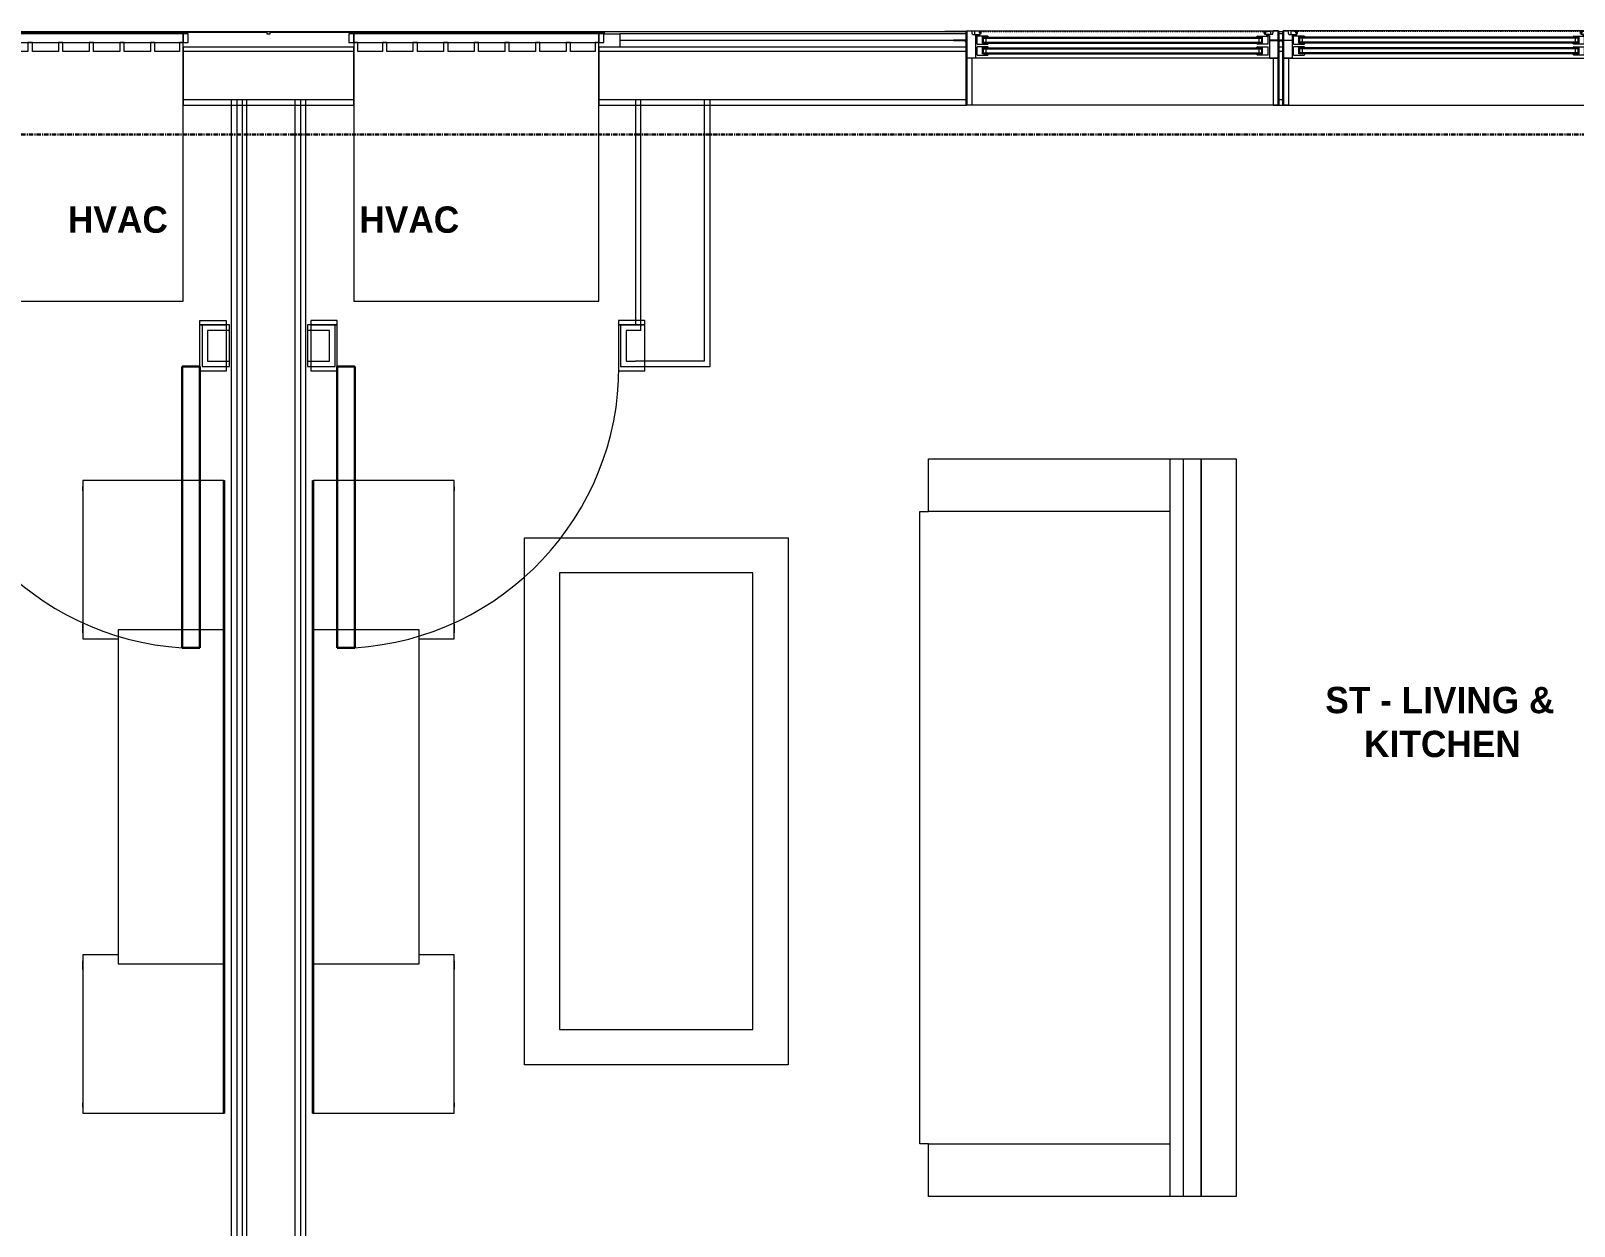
# Model space of a CAD drawing. Header units: inches. Extents: x -4093 to -1777, y 9773 to 12264.
# Drawn here: x -2741.8 to -2566.1, y 10714.9 to 10851 of the extents above; entities that cross this region are included whole.
import ezdxf

# ---------------------------------------------------------------- set-up
doc = ezdxf.new("R2010")
doc.units = ezdxf.units.IN
doc.header["$MEASUREMENT"] = 0
doc.linetypes.add('Dash', pattern=[0.25, 0.125, -0.125])
doc.linetypes.add('Grid Line 1_2_', pattern=[0.875, 0.5, -0.125, 0.125, -0.125])
for name, color, linetype, lineweight in [('0-1', 7, 'Continuous', 5), ('0-2', 7, 'Continuous', 9), ('A-AREA-IDEN', 2, 'Continuous', 9), ('A-DETL-GENF', 92, 'Continuous', 18), ('A-DETL-GENF-HDLN', 1, 'Dash', 9), ('A-DOOR-1', 7, 'Continuous', 9), ('A-DOOR-2', 10, 'Continuous', 30), ('A-GENM', 5, 'Continuous', 9), ('A-GLAZ', 151, 'Continuous', 18), ('A-GLAZ-1', 151, 'Continuous', 9), ('A-GLAZ-2', 151, 'Continuous', 30), ('A-WALL', 113, 'Continuous', 18), ('A-WALL-1', 7, 'Continuous', 9), ('A-WALL-2', 250, 'Continuous', 18), ('A-WALL-3', 113, 'Continuous', 9), ('I-FURN', 30, 'Continuous', 9), ('I-FURN-1', 7, 'Continuous', 9), ('I-WALL-1', 7, 'Continuous', 9), ('S-GRID-1', 1, 'Grid Line 1_2_', 30)]:
    doc.layers.add(name, color=color, linetype=linetype, lineweight=lineweight)
doc.styles.add('Century Gothic_B', font='GOTHICB.TTF', dxfattribs={"height": 3})

# ---------------------------------------------------------------- blocks, each defined once
blk = doc.blocks.new('Entertainment_Center_14771 - Entertainment_Center_14771-1352616-BACKGROUND - 2ND FLOOR')
at = {"layer": 'I-FURN-1'}
for p, q in [((-36, 6.12), (-19, 6.12)), ((-36, 6), (-36, 6.12)), ((-19, 6), (-36, 6)), ((-19, 6), (-36, 6)), ((-36, 6), (-36, -10)), ((-19, 6.12), (19, 6.12)), ((-19, 6), (-19, 6.12)), ((19, 6), (-19, 6)), ((19, 6), (-19, 6)), ((-19, 6), (-19, -6)), ((19, 6.12), (36, 6.12)), ((19, 6.12), (19, 6)), ((36, 6), (19, 6)), ((19, -6), (19, 6)), ((36, 6), (19, 6)), ((36, 6), (36, 6.12)), ((36, -10), (36, 6)), ((-19, -6), (19, -6)), ((-18, -10), (-18, -6)), ((18, -6), (18, -10)), ((-36, -10), (-18, -10)), ((-35.34, -10), (-35.34, -10.03)), ((-35.34, -10.03), (-34.85, -10.03)), ((-34.85, -10.03), (-34.85, -10)), ((-19.66, -10), (-19.66, -10.03)), ((-19.66, -10.03), (-18.66, -10.03)), ((-18.66, -10.03), (-18.66, -10)), ((18, -10), (36, -10)), ((18.66, -10), (18.66, -10.03)), ((18.66, -10.03), (19.66, -10.03)), ((19.66, -10.03), (19.66, -10)), ((34.85, -10), (34.85, -10.03)), ((34.85, -10.03), (35.34, -10.03)), ((35.34, -10.03), (35.34, -10))]:
    blk.add_line(p, q, dxfattribs=at)
blk = doc.blocks.new('SWING - SINGLE - FLUSH - SWING - 32_ x 80_ - WITH ACOUSTICAL SEAL-4346081-BACKGROUND - 2ND FLOOR')
at = {"layer": 'A-DOOR-1'}
for p, q in [((-19, 2.37), (-19, 2.87)), ((-19, 2.87), (-16, 2.87)), ((-19, 2.37), (-16, 2.37)), ((-19, -2.88), (-19, 2.37)), ((-16, 2.37), (-19, 2.37)), ((-16, 2.87), (-16, 2.37)), ((-16, 2.37), (-16, -2.88)), ((16, 2.37), (16, 2.87)), ((16, 2.87), (19, 2.87)), ((16, 2.37), (19, 2.37)), ((16, -2.88), (16, 2.37)), ((19, 2.37), (16, 2.37)), ((19, 2.87), (19, 2.37)), ((19, 2.37), (19, -2.88)), ((-16, -2.88), (-19, -2.88)), ((19, -2.88), (16, -2.88))]:
    blk.add_line(p, q, dxfattribs=at)
blk.add_arc((16, -2.38), 32.07, 180, 266.4241, dxfattribs=at)
at = {"layer": 'A-DOOR-2'}
for p, q in [((14, -2.38), (14, -34.38)), ((16, -2.38), (14, -2.38)), ((16, -2.38), (16, -34.38)), ((16, -34.38), (14, -34.38))]:
    blk.add_line(p, q, dxfattribs=at)
blk = doc.blocks.new('Entertainment_Center_14771 - Entertainment_Center_14771-3403083-BACKGROUND - 2ND FLOOR')
at = {"layer": 'I-FURN-1'}
for p, q in [((-18, 10), (-36, 10)), ((-36, 10), (-36, -6)), ((-34.85, 10.03), (-35.34, 10.03)), ((-35.34, 10.03), (-35.34, 10)), ((-34.85, 10), (-34.85, 10.03)), ((-18.66, 10.03), (-19.66, 10.03)), ((-19.66, 10.03), (-19.66, 10)), ((-18.66, 10), (-18.66, 10.03)), ((-18, 6), (-18, 10)), ((36, 10), (18, 10)), ((18, 10), (18, 6)), ((18.66, 10.03), (18.66, 10)), ((19.66, 10.03), (18.66, 10.03)), ((19.66, 10), (19.66, 10.03)), ((35.34, 10.03), (34.85, 10.03)), ((34.85, 10.03), (34.85, 10)), ((35.34, 10), (35.34, 10.03)), ((36, -6), (36, 10)), ((19, 6), (-19, 6)), ((-19, 6), (-19, -6)), ((19, -6), (19, 6)), ((-36, -6), (-19, -6)), ((-36, -6.13), (-36, -6)), ((-36, -6), (-19, -6)), ((-19, -6.13), (-36, -6.13)), ((-19, -6), (19, -6)), ((-19, -6.13), (-19, -6)), ((-19, -6), (19, -6)), ((19, -6.13), (-19, -6.13)), ((19, -6), (36, -6)), ((19, -6), (19, -6.13)), ((19, -6), (36, -6)), ((36, -6.13), (19, -6.13)), ((36, -6.13), (36, -6))]:
    blk.add_line(p, q, dxfattribs=at)
blk = doc.blocks.new('Couch-Both_Arms-Generic - 1-1372852-BACKGROUND - 2ND FLOOR')
at = {"layer": 'I-FURN'}
for p, q in [((-36, 18.5), (36, 18.5)), ((-36, 17.5), (-36, 18.5)), ((36, 18.5), (36, 17.5)), ((-42, 17.5), (-36, 17.5)), ((-42, -10), (-42, 17.5)), ((-36, 17.5), (-36, -10)), ((36, 17.5), (42, 17.5)), ((36, -10), (36, 17.5)), ((42, 17.5), (42, -10)), ((-42, -10), (42, -10)), ((-42, -13.5), (-42, -10)), ((42, -10), (42, -13.5)), ((-42, -11.5), (42, -11.5)), ((-42, -13.5), (42, -13.5)), ((42, -13.5), (-42, -13.5))]:
    blk.add_line(p, q, dxfattribs=at)
at = {"layer": 'I-FURN-1'}
for p, q in [((-42, -17.5), (-42, -13.5)), ((42, -13.5), (42, -17.5)), ((42, -17.5), (-42, -17.5))]:
    blk.add_line(p, q, dxfattribs=at)
blk = doc.blocks.new('Table-Coffee - one-1372853-BACKGROUND - 2ND FLOOR')
at = {"layer": 'I-FURN-1'}
for p, q in [((-29.28, 11.25), (30.72, 11.25)), ((-29.28, -18.75), (-29.28, 11.25)), ((30.72, 11.25), (30.72, -18.75)), ((26.72, 7.25), (-25.28, 7.25)), ((-25.28, 7.25), (-25.28, -14.75)), ((26.72, -14.75), (26.72, 7.25)), ((-25.28, -14.75), (26.72, -14.75)), ((30.72, -18.75), (-29.28, -18.75))]:
    blk.add_line(p, q, dxfattribs=at)
blk = doc.blocks.new('SWING - SINGLE - FLUSH - SWING - 32_ x 80_ - WITH ACOUSTICAL SEAL-4346071-BACKGROUND - 2ND FLOOR')
at = {"layer": 'A-DOOR-1'}
for p, q in [((-16, 2.87), (-19, 2.87)), ((-19, 2.87), (-19, -2.38)), ((-16, -2.38), (-16, 2.87)), ((19, 2.87), (16, 2.87)), ((16, 2.87), (16, -2.38)), ((19, -2.38), (19, 2.87)), ((-19, -2.38), (-16, -2.38)), ((-16, -2.38), (-19, -2.38)), ((-19, -2.38), (-19, -2.88)), ((-19, -2.88), (-16, -2.88)), ((-16, -2.88), (-16, -2.38)), ((16, -2.38), (19, -2.38)), ((19, -2.38), (16, -2.38)), ((16, -2.38), (16, -2.88)), ((16, -2.88), (19, -2.88)), ((19, -2.88), (19, -2.38))]:
    blk.add_line(p, q, dxfattribs=at)
blk.add_arc((16, 2.37), 32.07, 93.5759, 180, dxfattribs=at)
at = {"layer": 'A-DOOR-2'}
for p, q in [((14, 2.37), (14, 34.38)), ((16, 34.38), (14, 34.38)), ((16, 2.37), (16, 34.38)), ((16, 2.37), (14, 2.37))]:
    blk.add_line(p, q, dxfattribs=at)
blk = doc.blocks.new('CTR - 1st Phase - Unit Layouts_rvt-1-BACKGROUND - 2ND FLOOR')
at = {"layer": 'A-WALL-1'}
for p, q in [((-2719.16, 10817.51), (-2722.29, 10817.51)), ((-2722.29, 10817.51), (-2722.29, 10812.76)), ((-2719.16, 10812.76), (-2719.16, 10817.51)), ((-2707.16, 10817.51), (-2710.29, 10817.51)), ((-2710.29, 10817.51), (-2710.29, 10812.76)), ((-2707.16, 10812.76), (-2707.16, 10817.51)), ((-2672.97, 10817.51), (-2674.66, 10817.51)), ((-2674.66, 10817.51), (-2674.66, 10812.76)), ((-2722.29, 10812.76), (-2719.16, 10812.76)), ((-2710.29, 10812.76), (-2707.16, 10812.76)), ((-2674.66, 10812.76), (-2672.97, 10812.76))]:
    blk.add_line(p, q, dxfattribs=at)
at = {"layer": 'A-WALL-2'}
for p, q in [((-2672.35, 10816.88), (-2672.35, 10843.13)), ((-2665.1, 10813.38), (-2665.1, 10843.13)), ((-2721.66, 10816.88), (-2721.66, 10815.13)), ((-2719.16, 10816.88), (-2721.66, 10816.88)), ((-2707.79, 10816.88), (-2710.29, 10816.88)), ((-2707.79, 10815.13), (-2707.79, 10816.88)), ((-2674.04, 10816.88), (-2674.04, 10815.13)), ((-2672.97, 10816.88), (-2674.04, 10816.88)), ((-2672.35, 10816.88), (-2672.97, 10816.88)), ((-2721.66, 10815.13), (-2721.66, 10813.38)), ((-2707.79, 10813.38), (-2707.79, 10815.13)), ((-2674.04, 10815.13), (-2674.04, 10813.38)), ((-2721.66, 10813.38), (-2719.16, 10813.38)), ((-2710.29, 10813.38), (-2707.79, 10813.38)), ((-2674.04, 10813.38), (-2672.97, 10813.38)), ((-2672.35, 10813.38), (-2672.97, 10813.38)), ((-2665.1, 10813.38), (-2672.35, 10813.38))]:
    blk.add_line(p, q, dxfattribs=at)
at = {"layer": 'I-WALL-1'}
for p, q in [((-2672.97, 10843.13), (-2672.97, 10817.51)), ((-2664.47, 10843.13), (-2672.97, 10843.13)), ((-2664.47, 10812.76), (-2664.47, 10843.13)), ((-2672.97, 10812.76), (-2665.1, 10812.76)), ((-2665.1, 10812.76), (-2664.47, 10812.76))]:
    blk.add_line(p, q, dxfattribs=at)
at = {"layer": '0-2'}
blk.add_blockref('SWING - SINGLE - FLUSH - SWING - 32_ x 80_ - WITH ACOUSTICAL SEAL-4346081-BACKGROUND - 2ND FLOOR', (-2738.54, 10815.13), dxfattribs=at)
for name, p, rotation in [('SWING - SINGLE - FLUSH - SWING - 32_ x 80_ - WITH ACOUSTICAL SEAL-4346071-BACKGROUND - 2ND FLOOR', (-2690.91, 10815.13), 180), ('Couch-Both_Arms-Generic - 1-1372852-BACKGROUND - 2ND FLOOR', (-2622.1, 10760.26), 90.00000000002032), ('Entertainment_Center_14771 - Entertainment_Center_14771-1352616-BACKGROUND - 2ND FLOOR', (-2725.85, 10763.77), 269.9999999999737), ('Entertainment_Center_14771 - Entertainment_Center_14771-3403083-BACKGROUND - 2ND FLOOR', (-2703.6, 10763.77), 270.0000000000263), ('Table-Coffee - one-1372853-BACKGROUND - 2ND FLOOR', (-2666.85, 10763.98), 270.0000000000165)]:
    blk.add_blockref(name, p, dxfattribs=dict(at, rotation=rotation))
blk = doc.blocks.new('CTR - 1st Phase - Common Walls_rvt-1-BACKGROUND - 2ND FLOOR')
at = {"layer": 'A-WALL-2'}
for p, q in [((-2718.35, 10843.14), (-2718.35, 10476.16)), ((-2717.72, 10843.14), (-2717.72, 10476.16)), ((-2717.22, 10843.14), (-2717.22, 10476.16)), ((-2711.72, 10843.14), (-2711.72, 10476.16)), ((-2711.1, 10843.14), (-2711.1, 10476.16))]:
    blk.add_line(p, q, dxfattribs=at)
at = {"layer": 'I-WALL-1'}
for p, q in [((-2710.47, 10843.14), (-2718.97, 10843.14)), ((-2718.97, 10843.14), (-2718.97, 10476.16)), ((-2710.47, 10476.16), (-2710.47, 10843.14))]:
    blk.add_line(p, q, dxfattribs=at)
blk = doc.blocks.new('CTR - 1st Phase - Structure_rvt-1-BACKGROUND - 2ND FLOOR')
at = {"layer": 'S-GRID-1'}
blk.add_line((-1777.25, 10839.19), (-4076.95, 10839.19), dxfattribs=at)
blk = doc.blocks.new('Window-Double_Hung-Marvin-Essential - 2-WIDE _TEMP ALL LOW_ ESDH3066-3454268-BACKGROUND - 2ND FLOOR')
at = {"layer": 'A-DETL-GENF'}
for p, q in [((-17.75, 4.28), (-17.16, 4.28)), ((-17.75, 4.28), (-17.75, 1.19)), ((-17.08, 3.87), (-17.16, 4.28)), ((-17.08, 3.87), (-16.19, 3.87)), ((-16.85, 4.25), (-16.85, 3.87)), ((-16.3, 4.25), (-16.85, 4.25)), ((-16.38, 3.77), (-16.72, 3.77)), ((-16.72, 3.77), (-16.72, 1.19)), ((-15.34, 3.69), (-16.56, 3.69)), ((-16.56, 2.75), (-16.56, 3.69)), ((-16.38, 3.87), (-16.38, 3.77)), ((-16.3, 4.01), (-16.3, 4.25)), ((-16.18, 4.01), (-16.3, 4.01)), ((-16.19, 3.97), (-16.1, 3.97)), ((-16.19, 3.87), (-16.19, 3.97)), ((-16.18, 4.22), (-16.1, 4.22)), ((-16.18, 4.22), (-16.18, 4.01)), ((-16.1, 3.97), (-16.1, 4.22)), ((-15.94, 2.87), (-15.94, 3.59)), ((-15.94, 3.59), (-15.28, 3.59)), ((15.84, 3.57), (-15.84, 3.57)), ((-15.84, 2.88), (-15.84, 3.57)), ((-15.34, 3.69), (-15.28, 3.63)), ((-15.28, 3.59), (-15.28, 3.63)), ((15.34, 3.69), (15.28, 3.63)), ((15.28, 3.59), (15.28, 3.63)), ((15.94, 3.59), (15.28, 3.59)), ((15.34, 3.69), (16.56, 3.69)), ((15.84, 2.88), (15.84, 3.57)), ((15.94, 2.87), (15.94, 3.59)), ((16.18, 4.22), (16.1, 4.22)), ((16.1, 3.97), (16.1, 4.22)), ((16.19, 3.97), (16.1, 3.97)), ((16.18, 4.22), (16.18, 4.01)), ((16.18, 4.01), (16.3, 4.01)), ((16.19, 3.87), (16.19, 3.97)), ((17.08, 3.87), (16.19, 3.87)), ((16.3, 4.01), (16.3, 4.25)), ((16.3, 4.25), (16.85, 4.25)), ((16.38, 3.87), (16.38, 3.77)), ((16.38, 3.77), (16.72, 3.77)), ((16.56, 2.75), (16.56, 3.69)), ((16.72, 3.77), (16.72, 1.19)), ((16.85, 4.25), (16.85, 3.87)), ((17.08, 3.87), (17.16, 4.28)), ((17.75, 4.28), (17.16, 4.28)), ((17.75, 4.28), (17.75, 1.19)), ((-19.25, 3.23), (-19.25, 3.19)), ((-17.75, 3.23), (-19.25, 3.23)), ((-19.25, 3.19), (-17.9, 3.19)), ((-17.9, 3.19), (-17.9, 3.08)), ((-17.9, 3.08), (-17.75, 3.08)), ((-16.56, 2.75), (-15.34, 2.75)), ((-15.34, 2.47), (-16.56, 2.47)), ((-16.56, 1.53), (-16.56, 2.47)), ((-15.28, 2.87), (-15.94, 2.87)), ((-15.94, 1.65), (-15.94, 2.37)), ((-15.94, 2.37), (-15.28, 2.37)), ((15.84, 3.45), (-15.84, 3.45)), ((15.84, 3.01), (-15.84, 3.01)), ((15.84, 2.88), (-15.84, 2.88)), ((15.84, 2.35), (-15.84, 2.35)), ((-15.84, 1.66), (-15.84, 2.35)), ((15.84, 2.23), (-15.84, 2.23)), ((15.84, 1.79), (-15.84, 1.79)), ((-15.54, 3.01), (-15.54, 3.45)), ((-15.54, 1.79), (-15.54, 2.23)), ((-15.34, 2.75), (-15.28, 2.81)), ((-15.34, 2.47), (-15.28, 2.41)), ((-15.28, 2.81), (-15.28, 2.87)), ((-15.28, 2.37), (-15.28, 2.41)), ((15.28, 2.81), (15.28, 2.87)), ((15.28, 2.87), (15.94, 2.87)), ((15.34, 2.75), (15.28, 2.81)), ((15.34, 2.47), (15.28, 2.41)), ((15.28, 2.37), (15.28, 2.41)), ((15.94, 2.37), (15.28, 2.37)), ((16.56, 2.75), (15.34, 2.75)), ((15.34, 2.47), (16.56, 2.47)), ((15.54, 3.01), (15.54, 3.45)), ((15.54, 1.79), (15.54, 2.23)), ((15.84, 1.66), (15.84, 2.35)), ((15.94, 1.65), (15.94, 2.37)), ((16.56, 1.53), (16.56, 2.47)), ((17.75, 3.23), (19.25, 3.23)), ((17.9, 3.08), (17.75, 3.08)), ((17.9, 3.19), (17.9, 3.08)), ((19.25, 3.19), (17.9, 3.19)), ((19.25, 3.23), (19.25, 3.19)), ((-16.72, 1.19), (-17.75, 1.19)), ((-16.56, 1.53), (-15.34, 1.53)), ((-15.28, 1.65), (-15.94, 1.65)), ((15.84, 1.66), (-15.84, 1.66)), ((-15.34, 1.53), (-15.28, 1.59)), ((-15.28, 1.59), (-15.28, 1.65)), ((15.28, 1.59), (15.28, 1.65)), ((15.28, 1.65), (15.94, 1.65)), ((15.34, 1.53), (15.28, 1.59)), ((16.56, 1.53), (15.34, 1.53)), ((16.72, 1.19), (17.75, 1.19))]:
    blk.add_line(p, q, dxfattribs=at)
at = {"layer": 'A-DETL-GENF-HDLN'}
blk.add_line((16.1, 4.22), (-16.5, 4.22), dxfattribs=at)
at = {"layer": 'A-GLAZ'}
for p, q in [((-17.13, 1.16), (-17.13, -4.19)), ((17.12, -4.19), (17.12, 1.16)), ((-17.13, -4.19), (-17.75, -4.19)), ((17.12, -4.19), (17.75, -4.19))]:
    blk.add_line(p, q, dxfattribs=at)
at = {"layer": 'A-GLAZ-1'}
for p, q in [((17.75, 4.28), (-17.75, 4.28)), ((20.21, 4.25), (17.75, 4.25)), ((17.75, 4.19), (20.21, 4.19)), ((20.21, 4.19), (20.21, 4.25)), ((-17.75, 1.19), (17.75, 1.19)), ((-17.75, -4.19), (17.75, -4.19))]:
    blk.add_line(p, q, dxfattribs=at)
at = {"layer": 'A-GLAZ-2'}
for p, q in [((-17.75, 4.28), (-17.75, 1.19)), ((17.75, 1.19), (17.75, 4.28)), ((-17.75, 1.16), (-17.75, -4.19)), ((17.75, -4.19), (17.75, 1.16))]:
    blk.add_line(p, q, dxfattribs=at)
blk = doc.blocks.new('V-Series_EWC4_SPVU_RFA_2015 - 2ND AND 3RD FLOOR-2226480-BACKGROUND - 2ND FLOOR')
at = {"layer": 'A-GENM'}
for p, q in [((-3859.97, 11740.34), (-3859.97, 11739.78)), ((-3858.97, 11740.34), (-3859.97, 11740.34)), ((-3859.97, 11739.78), (-3859.97, 11711.9)), ((-3858.97, 11739.78), (-3859.97, 11739.78)), ((-3859.97, 11739.78), (-3858.97, 11739.78)), ((-3858.97, 11739.78), (-3858.97, 11740.34)), ((-3858.97, 11711.9), (-3858.97, 11739.78)), ((-3829.54, 11739.78), (-3858.97, 11739.78)), ((-3858.97, 11739.78), (-3858.97, 11739.34)), ((-3858.97, 11739.34), (-3857.97, 11739.34)), ((-3857.97, 11739.34), (-3857.97, 11736.54)), ((-3829.54, 11711.9), (-3829.54, 11739.78)), ((-3857.97, 11736.54), (-3858.97, 11736.54)), ((-3858.97, 11736.54), (-3858.97, 11736.04)), ((-3858.97, 11736.04), (-3857.97, 11736.04)), ((-3857.97, 11736.04), (-3857.97, 11733.06)), ((-3857.97, 11733.06), (-3858.97, 11733.06)), ((-3858.97, 11733.06), (-3858.97, 11732.56)), ((-3858.97, 11732.56), (-3857.97, 11732.56)), ((-3857.97, 11732.56), (-3857.97, 11729.57)), ((-3857.97, 11729.57), (-3858.97, 11729.57)), ((-3858.97, 11729.57), (-3858.97, 11729.07)), ((-3858.97, 11729.07), (-3857.97, 11729.07)), ((-3857.97, 11729.07), (-3857.97, 11726.09)), ((-3857.97, 11726.09), (-3858.97, 11726.09)), ((-3858.97, 11726.09), (-3858.97, 11725.59)), ((-3858.97, 11725.59), (-3857.97, 11725.59)), ((-3857.97, 11725.59), (-3857.97, 11722.61)), ((-3857.97, 11722.61), (-3858.97, 11722.61)), ((-3858.97, 11722.61), (-3858.97, 11722.11)), ((-3858.97, 11722.11), (-3857.97, 11722.11)), ((-3857.97, 11722.11), (-3857.97, 11719.12)), ((-3857.97, 11719.12), (-3858.97, 11719.12)), ((-3858.97, 11719.12), (-3858.97, 11718.62)), ((-3858.97, 11718.62), (-3857.97, 11718.62)), ((-3857.97, 11718.62), (-3857.97, 11715.64)), ((-3857.97, 11715.64), (-3858.97, 11715.64)), ((-3858.97, 11715.64), (-3858.97, 11715.14)), ((-3858.97, 11715.14), (-3857.97, 11715.14)), ((-3857.97, 11715.14), (-3857.97, 11712.34)), ((-3859.97, 11711.9), (-3858.97, 11711.9)), ((-3859.97, 11711.9), (-3859.97, 11711.34)), ((-3858.97, 11711.9), (-3859.97, 11711.9)), ((-3859.97, 11711.34), (-3858.97, 11711.34)), ((-3857.97, 11712.34), (-3858.97, 11712.34)), ((-3858.97, 11712.34), (-3858.97, 11711.9)), ((-3858.97, 11711.34), (-3858.97, 11711.9)), ((-3858.97, 11711.9), (-3829.54, 11711.9))]:
    blk.add_line(p, q, dxfattribs=at)
blk = doc.blocks.new('Perforated Panel at Magic-Pak - hvac panel - 2nd floor 2-2702973-BACKGROUND - 2ND FLOOR')
at = {"layer": 'A-GLAZ-1'}
for p, q in [((19.01, 4.19), (-19.01, 4.19)), ((-19.01, 4.12), (19.01, 4.12))]:
    blk.add_line(p, q, dxfattribs=at)
blk = doc.blocks.new('Window-Double_Hung-Marvin-Essential - 2-WIDE _TEMP ALL LOW_ ESDH3066-3454271-BACKGROUND - 2ND FLOOR')
at = {"layer": 'A-DETL-GENF'}
for p, q in [((-16.72, -1.19), (-17.75, -1.19)), ((-17.75, -4.28), (-17.75, -1.19)), ((-16.72, -3.77), (-16.72, -1.19)), ((-16.56, -1.53), (-15.34, -1.53)), ((-16.56, -1.53), (-16.56, -2.47)), ((-15.28, -1.65), (-15.94, -1.65)), ((-15.94, -1.65), (-15.94, -2.37)), ((15.84, -1.66), (-15.84, -1.66)), ((-15.84, -1.66), (-15.84, -2.35)), ((-15.34, -1.53), (-15.28, -1.59)), ((-15.28, -1.59), (-15.28, -1.65)), ((15.34, -1.53), (15.28, -1.59)), ((15.28, -1.59), (15.28, -1.65)), ((15.28, -1.65), (15.94, -1.65)), ((16.56, -1.53), (15.34, -1.53)), ((15.84, -1.66), (15.84, -2.35)), ((15.94, -1.65), (15.94, -2.37)), ((16.56, -1.53), (16.56, -2.47)), ((16.72, -3.77), (16.72, -1.19)), ((16.72, -1.19), (17.75, -1.19)), ((17.75, -4.28), (17.75, -1.19)), ((-19.25, -3.23), (-19.25, -3.19)), ((-19.25, -3.19), (-17.9, -3.19)), ((-17.75, -3.23), (-19.25, -3.23)), ((-17.9, -3.19), (-17.9, -3.08)), ((-17.9, -3.08), (-17.75, -3.08)), ((-15.34, -2.47), (-16.56, -2.47)), ((-16.56, -2.75), (-15.34, -2.75)), ((-16.56, -2.75), (-16.56, -3.69)), ((-15.94, -2.37), (-15.28, -2.37)), ((-15.28, -2.87), (-15.94, -2.87)), ((-15.94, -2.87), (-15.94, -3.59)), ((15.84, -1.79), (-15.84, -1.79)), ((15.84, -2.23), (-15.84, -2.23)), ((15.84, -2.35), (-15.84, -2.35)), ((15.84, -2.88), (-15.84, -2.88)), ((-15.84, -2.88), (-15.84, -3.57)), ((15.84, -3.01), (-15.84, -3.01)), ((15.84, -3.45), (-15.84, -3.45)), ((-15.54, -1.79), (-15.54, -2.23)), ((-15.54, -3.01), (-15.54, -3.45)), ((-15.34, -2.47), (-15.28, -2.41)), ((-15.34, -2.75), (-15.28, -2.81)), ((-15.28, -2.37), (-15.28, -2.41)), ((-15.28, -2.81), (-15.28, -2.87)), ((15.28, -2.37), (15.28, -2.41)), ((15.94, -2.37), (15.28, -2.37)), ((15.34, -2.47), (15.28, -2.41)), ((15.34, -2.75), (15.28, -2.81)), ((15.28, -2.81), (15.28, -2.87)), ((15.28, -2.87), (15.94, -2.87)), ((15.34, -2.47), (16.56, -2.47)), ((16.56, -2.75), (15.34, -2.75)), ((15.54, -1.79), (15.54, -2.23)), ((15.54, -3.01), (15.54, -3.45)), ((15.84, -2.88), (15.84, -3.57)), ((15.94, -2.87), (15.94, -3.59)), ((16.56, -2.75), (16.56, -3.69)), ((17.9, -3.08), (17.75, -3.08)), ((17.75, -3.23), (19.25, -3.23)), ((17.9, -3.19), (17.9, -3.08)), ((19.25, -3.19), (17.9, -3.19)), ((19.25, -3.23), (19.25, -3.19)), ((-17.75, -4.28), (-17.16, -4.28)), ((-17.08, -3.87), (-17.16, -4.28)), ((-17.08, -3.87), (-16.19, -3.87)), ((-16.85, -4.25), (-16.85, -3.87)), ((-16.3, -4.25), (-16.85, -4.25)), ((-16.38, -3.77), (-16.72, -3.77)), ((-15.34, -3.69), (-16.56, -3.69)), ((-16.38, -3.87), (-16.38, -3.77)), ((-16.18, -4.01), (-16.3, -4.01)), ((-16.3, -4.01), (-16.3, -4.25)), ((-16.19, -3.87), (-16.19, -3.97)), ((-16.19, -3.97), (-16.1, -3.97)), ((-16.18, -4.22), (-16.18, -4.01)), ((-16.18, -4.22), (-16.1, -4.22)), ((-16.1, -3.97), (-16.1, -4.22)), ((-15.94, -3.59), (-15.28, -3.59)), ((15.84, -3.57), (-15.84, -3.57)), ((-15.34, -3.69), (-15.28, -3.63)), ((-15.28, -3.59), (-15.28, -3.63)), ((15.28, -3.59), (15.28, -3.63)), ((15.94, -3.59), (15.28, -3.59)), ((15.34, -3.69), (15.28, -3.63)), ((15.34, -3.69), (16.56, -3.69)), ((16.19, -3.97), (16.1, -3.97)), ((16.1, -3.97), (16.1, -4.22)), ((16.18, -4.22), (16.1, -4.22)), ((16.18, -4.22), (16.18, -4.01)), ((16.18, -4.01), (16.3, -4.01)), ((17.08, -3.87), (16.19, -3.87)), ((16.19, -3.87), (16.19, -3.97)), ((16.3, -4.01), (16.3, -4.25)), ((16.3, -4.25), (16.85, -4.25)), ((16.38, -3.87), (16.38, -3.77)), ((16.38, -3.77), (16.72, -3.77)), ((16.85, -4.25), (16.85, -3.87)), ((17.08, -3.87), (17.16, -4.28)), ((17.75, -4.28), (17.16, -4.28))]:
    blk.add_line(p, q, dxfattribs=at)
at = {"layer": 'A-DETL-GENF-HDLN'}
blk.add_line((16.1, -4.22), (-16.5, -4.22), dxfattribs=at)
at = {"layer": 'A-GLAZ'}
for p, q in [((-17.13, 4.19), (-17.75, 4.19)), ((-17.13, -1.16), (-17.13, 4.19)), ((17.12, 4.19), (17.75, 4.19)), ((17.12, 4.19), (17.12, -1.16))]:
    blk.add_line(p, q, dxfattribs=at)
at = {"layer": 'A-GLAZ-1'}
for p, q in [((-17.75, 4.19), (17.75, 4.19)), ((-17.75, -1.19), (17.75, -1.19)), ((17.75, -4.28), (-17.75, -4.28)), ((17.75, -4.19), (20.21, -4.19)), ((20.21, -4.25), (17.75, -4.25)), ((20.21, -4.19), (20.21, -4.25))]:
    blk.add_line(p, q, dxfattribs=at)
at = {"layer": 'A-GLAZ-2'}
for p, q in [((-17.75, -1.16), (-17.75, 4.19)), ((17.75, 4.19), (17.75, -1.16)), ((-17.75, -4.28), (-17.75, -1.19)), ((17.75, -1.19), (17.75, -4.28))]:
    blk.add_line(p, q, dxfattribs=at)

msp = doc.modelspace()

# ---------------------------------------------------------------- linework, layer by layer
at = {"layer": 'A-WALL'}
for p, q in [((-2635.28, 10850.64), (-2674.76, 10850.64)), ((-2599.27, 10850.64), (-2599.78, 10850.64)), ((-2635.28, 10849.89), (-2674.76, 10849.89)), ((-2635.28, 10849.14), (-2674.76, 10849.14)), ((-2599.27, 10849.89), (-2599.78, 10849.89)), ((-2599.27, 10849.14), (-2599.78, 10849.14)), ((-2705.01, 10848.64), (-2724.44, 10848.64)), ((-2635.28, 10848.64), (-2677.14, 10848.64)), ((-2599.27, 10848.64), (-2599.78, 10848.64)), ((-2705.01, 10843.14), (-2724.44, 10843.14)), ((-2635.28, 10843.14), (-2677.14, 10843.14)), ((-2599.27, 10843.14), (-2599.78, 10843.14))]:
    msp.add_line(p, q, dxfattribs=at)
at = {"layer": 'A-WALL-3'}
for p, q in [((-2714.54, 10850.89), (-2714.91, 10850.89)), ((-2714.91, 10850.89), (-2714.91, 10850.64)), ((-2714.91, 10850.64), (-2714.54, 10850.64)), ((-2714.54, 10850.64), (-2714.54, 10850.89)), ((-2637.74, 10850.89), (-2676.51, 10850.89)), ((-2676.51, 10850.89), (-2676.51, 10850.64)), ((-2676.51, 10850.64), (-2674.76, 10850.64)), ((-2674.76, 10850.64), (-2674.76, 10849.14)), ((-2599.27, 10850.89), (-2599.78, 10850.89)), ((-2705.01, 10849.14), (-2724.44, 10849.14)), ((-2724.44, 10849.14), (-2724.44, 10842.51)), ((-2705.01, 10842.51), (-2705.01, 10849.14)), ((-2674.76, 10849.14), (-2677.14, 10849.14)), ((-2677.14, 10849.14), (-2677.14, 10842.51)), ((-2635.28, 10847.86), (-2635.28, 10847.89)), ((-2599.78, 10847.89), (-2599.78, 10847.86)), ((-2599.27, 10847.86), (-2599.27, 10847.89)), ((-2724.44, 10842.51), (-2705.01, 10842.51)), ((-2677.14, 10842.51), (-2635.28, 10842.51)), ((-2599.78, 10842.51), (-2599.27, 10842.51))]:
    msp.add_line(p, q, dxfattribs=at)

# ---------------------------------------------------------------- block references
at = {"layer": '0-1'}
for name in ['CTR - 1st Phase - Structure_rvt-1-BACKGROUND - 2ND FLOOR', 'CTR - 1st Phase - Unit Layouts_rvt-1-BACKGROUND - 2ND FLOOR', 'CTR - 1st Phase - Common Walls_rvt-1-BACKGROUND - 2ND FLOOR']:
    msp.add_blockref(name, (0, 0), dxfattribs=at)
at = {"layer": 'A-GENM', "rotation": 269.9999999999999}
for p in [(-14464.21, 6990.67), (-14416.91, 6990.67)]:
    msp.add_blockref('V-Series_EWC4_SPVU_RFA_2015 - 2ND AND 3RD FLOOR-2226480-BACKGROUND - 2ND FLOOR', p, dxfattribs=at)
at = {"layer": 'A-GLAZ-1'}
for name, p in [('Perforated Panel at Magic-Pak - hvac panel - 2nd floor 2-2702973-BACKGROUND - 2ND FLOOR', (-2733.92, 10846.7)), ('Perforated Panel at Magic-Pak - hvac panel - 2nd floor 2-2702973-BACKGROUND - 2ND FLOOR', (-2695.52, 10846.7)), ('Window-Double_Hung-Marvin-Essential - 2-WIDE _TEMP ALL LOW_ ESDH3066-3454268-BACKGROUND - 2ND FLOOR', (-2581.52, 10846.7))]:
    msp.add_blockref(name, p, dxfattribs=at)
at = {"layer": 'A-GLAZ-1', "rotation": 180}
msp.add_blockref('Window-Double_Hung-Marvin-Essential - 2-WIDE _TEMP ALL LOW_ ESDH3066-3454271-BACKGROUND - 2ND FLOOR', (-2617.53, 10846.7), dxfattribs=at)

# ---------------------------------------------------------------- texts
at = {"layer": 'A-AREA-IDEN', "char_height": 3, "attachment_point": 1, "style": 'Century Gothic_B'}
for s, insert, width in [('HVAC', (-2737.55, 10830.99), 15.049), ('HVAC', (-2704.39, 10830.99), 15.049), ('ST - LIVING &', (-2594.46, 10776.29), 31.613), ('KITCHEN', (-2590.04, 10771.29), 20.907)]:
    msp.add_mtext(s, dxfattribs=dict(at, insert=insert, width=width))

doc.saveas('drawing.dxf')
